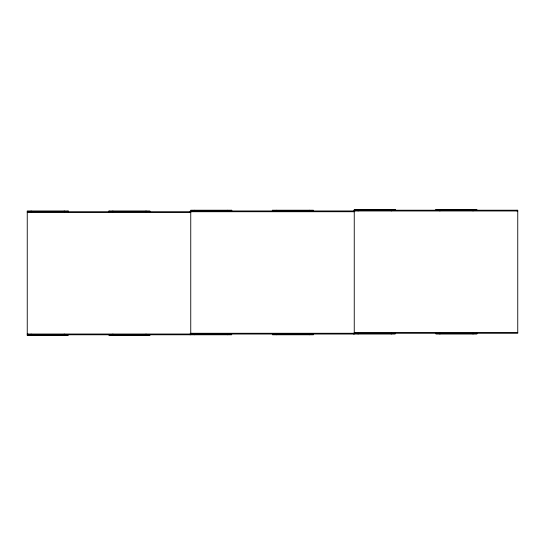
<?xml version="1.0" encoding="UTF-8"?>
<svg xmlns="http://www.w3.org/2000/svg" width="545" height="545" viewBox="0 0 545 545"><rect width="100%" height="100%" fill="white"/><g stroke="black" fill="none" stroke-linecap="round" stroke-linejoin="round"><path stroke-width="0.82" d="M108.762 211.719L109.014 210.97L149.882 210.97L149.882 211.719M272.262 210.97L272.514 210.227L313.382 210.227L313.382 210.97M435.762 210.227L436.014 209.484L476.882 209.484L476.882 210.227M190.75 334.031L190.007 334.773L190.007 334.031M354.25 333.281L353.507 334.031L353.507 333.281M395.377 210.227L395.132 209.484L354.25 209.484L354.25 334.031M231.877 210.97L231.632 210.227L190.75 210.227L190.75 334.773M354.25 210.227L517.75 210.227L517.75 333.281L190.75 333.281M68.377 211.719L68.132 210.97L27.25 210.97L27.25 335.516L68.132 335.516L68.132 334.773M190.75 210.97L517.75 210.97M27.25 211.719L354.25 211.719M27.25 212.461L190.75 212.461M354.25 332.539L517.75 332.539M27.25 334.031L395.132 334.031L395.132 333.281M27.25 334.773L231.632 334.773L231.632 334.031M517.007 210.227L517.007 210.97M476.882 333.281L476.882 334.031L436.014 334.031L436.014 333.281M473.012 209.484L473.012 210.97M473.012 333.281L473.012 334.031M439.883 209.484L439.883 210.97M439.883 333.281L439.883 334.031M436.014 209.484L436.014 210.227M395.132 209.484L395.132 210.227M391.249 209.484L391.249 210.97M391.249 333.281L391.249 334.031M358.106 209.484L358.106 210.97M358.106 333.281L358.106 334.031M354.993 210.227L354.993 210.97M354.993 332.539L354.993 333.281M353.507 210.97L353.507 211.719M313.382 334.031L313.382 334.773L272.514 334.773L272.514 334.031M309.512 210.227L309.512 210.97M309.512 334.031L309.512 334.773M276.383 210.227L276.383 210.97M276.383 334.031L276.383 334.773M272.514 210.227L272.514 210.97M231.632 210.227L231.632 210.97M227.749 210.227L227.749 210.97M227.749 334.031L227.749 334.773M194.606 210.227L194.606 210.97M194.606 334.031L194.606 334.773M191.493 210.97L191.493 211.719M191.493 333.281L191.493 334.031M190.007 211.719L190.007 212.461M149.882 334.773L149.882 335.516L109.014 335.516L109.014 334.773M146.012 210.97L146.012 211.719M146.012 334.031L146.012 335.516M112.883 210.97L112.883 211.719M112.883 334.031L112.883 335.516M109.014 210.97L109.014 211.719M68.132 210.97L68.132 211.719M64.249 210.97L64.249 211.719M64.249 334.031L64.249 335.516M31.106 210.97L31.106 211.719M31.106 334.031L31.106 335.516M27.993 334.031L27.993 334.773"/></g></svg>
